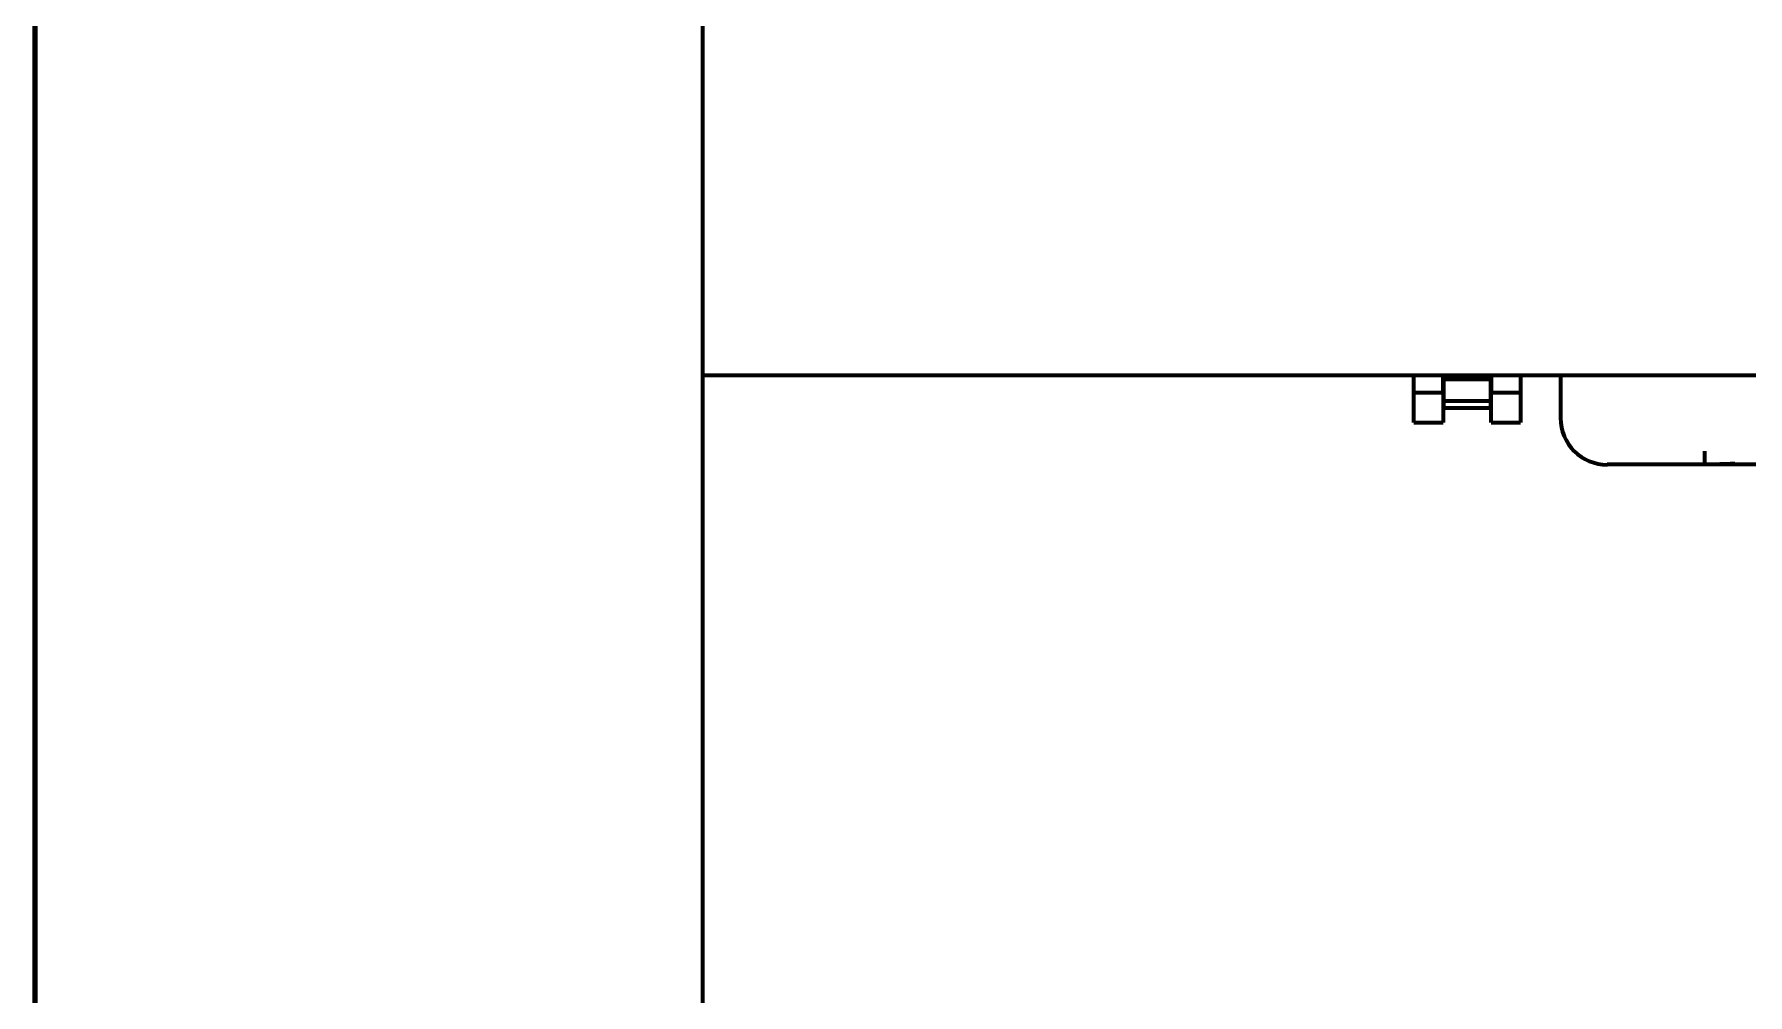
# Model space of a CAD drawing. Header units: inches. Extents: x -2983 to 7024, y 422 to 5529.
# Drawn here: x 2731.7 to 2860.1, y 2142.1 to 2214.2 of the extents above; entities that cross this region are included whole.
import ezdxf

# ---------------------------------------------------------------- set-up
doc = ezdxf.new("R2010")
doc.units = ezdxf.units.IN

msp = doc.modelspace()

# ---------------------------------------------------------------- linework, layer by layer
at = {"linetype": 'Continuous', "lineweight": 70}
for p, q in [((2731.78, 2221.79), (2731.78, 2141.34)), ((2731.68, 2218.45), (2731.68, 2141.39)), ((2781.78, 2218.9), (2781.78, 2141.34)), ((2781.78, 2188.59), (2783.38, 2188.59)), ((2783.38, 2188.59), (2879.88, 2188.59)), ((2835.08, 2187.29), (2835.08, 2188.59)), ((2837.28, 2187.29), (2837.28, 2188.59)), ((2837.33, 2188.28), (2837.33, 2188.63)), ((2840.83, 2188.63), (2840.83, 2188.28)), ((2840.88, 2188.59), (2840.88, 2187.29)), ((2843.08, 2188.59), (2843.08, 2187.29)), ((2846.08, 2188.59), (2846.08, 2185.39)), ((2835.08, 2187.04), (2835.08, 2187.29)), ((2835.08, 2187.29), (2837.28, 2187.29)), ((2837.28, 2187.29), (2837.28, 2187.04)), ((2837.33, 2188.08), (2837.33, 2188.28)), ((2840.83, 2188.28), (2837.33, 2188.28)), ((2837.33, 2186.68), (2837.33, 2188.08)), ((2840.83, 2188.28), (2840.83, 2188.08)), ((2840.83, 2188.08), (2840.83, 2186.68)), ((2840.88, 2187.04), (2840.88, 2187.29)), ((2840.88, 2187.29), (2843.08, 2187.29)), ((2843.08, 2187.29), (2843.08, 2187.04)), ((2835.08, 2185.06), (2835.08, 2187.04)), ((2837.28, 2187.04), (2837.28, 2185.06)), ((2837.33, 2186.68), (2840.83, 2186.68)), ((2837.33, 2186.16), (2837.33, 2186.68)), ((2837.33, 2186.16), (2840.83, 2186.16)), ((2840.83, 2186.68), (2840.83, 2186.16)), ((2840.88, 2185.06), (2840.88, 2187.04)), ((2843.08, 2187.04), (2843.08, 2185.06)), ((2835.08, 2185.06), (2837.28, 2185.06)), ((2840.88, 2185.06), (2843.08, 2185.06)), ((2890.09, 2181.89), (2849.58, 2181.89))]:
    msp.add_line(p, q, dxfattribs=at)
msp.add_ellipse((2849.59, 2185.39), major_axis=(-2.48, -2.48), ratio=0.998783, start_param=5.498396, end_param=7.067974, dxfattribs=at)
msp.add_rational_spline([(2856.88, 2182.9), (2856.88, 2182.33), (2856.88, 2181.92), (2856.88, 2181.9)], [1, 0.812892454802, 0.812892454802, 1], degree=3, dxfattribs=at)
msp.add_open_spline([(2859.14, 2181.95), (2858.99, 2181.95), (2858.9, 2181.94), (2858.75, 2181.94), (2858.33, 2181.92), (2857.77, 2181.91), (2857.49, 2181.91)], degree=2, knots=[0, 0, 0, 0.16667, 0.16667, 0.33334, 0.666681, 1, 1, 1], dxfattribs=at)

doc.saveas('drawing.dxf')
